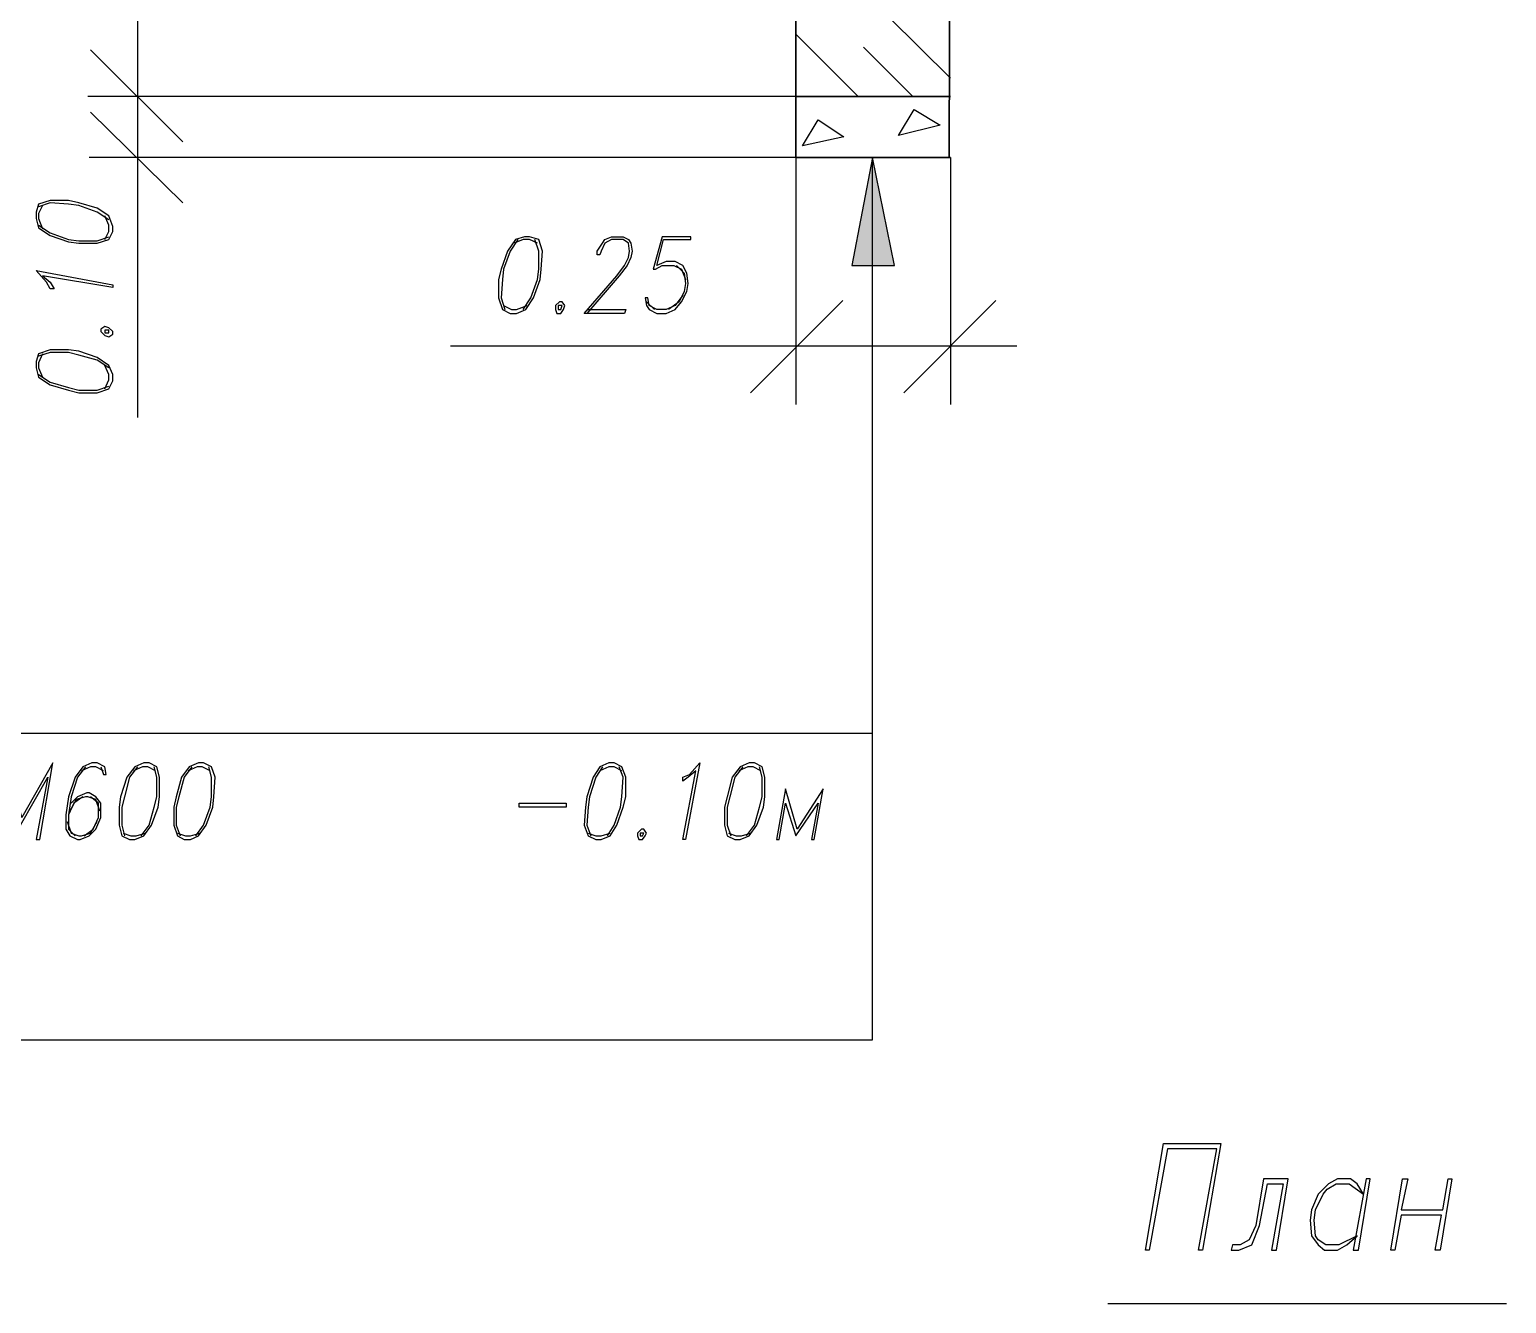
# Model space of a CAD drawing. Header units: millimetres. Extents: x 4241 to 6572, y 870 to 1291.
# Drawn here: x 5119.06 to 5167.19, y 1079.79 to 1121.3 of the extents above; entities that cross this region are included whole.
import ezdxf

# ---------------------------------------------------------------- set-up
doc = ezdxf.new("R2010")
doc.units = ezdxf.units.MM
doc.layers.add('PDF _0', color=7, linetype='Continuous')

msp = doc.modelspace()

# ---------------------------------------------------------------- linework, layer by layer
at = {"layer": 'PDF _0', "color": 5, "lineweight": 25}
for points in [[(5122.5732, 1136.6049), (5122.5732, 1108.6639)], [(5121.0492, 1120.6447), (5124.0549, 1117.6389)], [(5146.069, 1119.1206), (5120.9645, 1119.1206)], [(5121.0492, 1118.6126), (5124.0549, 1115.6492)], [(5146.069, 1117.1309), (5121.0068, 1117.1309)], [(5144.037, 1117.1309), (5144.037, 1109.0873)], [(5149.0748, 1117.1309), (5149.0748, 1109.0873)], [(5121.6419, 1115.0988), (5121.2608, 1115.3528), (5120.6682, 1115.5645), (5120.3295, 1115.6069), (5119.7368, 1115.6492), (5119.3558, 1115.5222)], [(5119.4828, 1115.5645), (5119.3558, 1115.3105), (5119.3558, 1115.1412), (5119.4828, 1114.8025)], [(5119.3558, 1114.9295), (5119.7368, 1114.6755), (5120.3295, 1114.4638), (5120.6682, 1114.4215), (5121.2608, 1114.4215), (5121.6419, 1114.5485)], [(5121.5149, 1114.4638), (5121.6419, 1114.7178), (5121.6419, 1114.9295), (5121.5149, 1115.2258)], [(5134.9773, 1114.4638), (5134.7233, 1114.0828), (5134.5116, 1113.4901), (5134.4693, 1113.1514), (5134.427, 1112.5587), (5134.554, 1112.1777)], [(5135.6123, 1114.3368), (5135.3583, 1114.4638), (5135.1467, 1114.4638), (5134.8503, 1114.3368)], [(5135.1467, 1112.1777), (5135.4007, 1112.5587), (5135.6123, 1113.1514), (5135.6547, 1113.4901), (5135.6547, 1114.0828), (5135.5277, 1114.4638)], [(5137.2211, 1112.1777), (5138.4911, 1112.1777), (5138.4488, 1112.0507), (5137.1364, 1112.0507), (5138.1948, 1113.2784), (5138.4488, 1113.6171), (5138.5758, 1113.8711), (5138.6181, 1114.0828), (5138.5758, 1114.3368), (5138.4064, 1114.4638), (5138.0254, 1114.4638), (5137.8138, 1114.3368), (5137.6868, 1114.0828), (5137.6444, 1113.9558), (5137.5597, 1113.9558), (5137.5597, 1114.0828), (5137.7291, 1114.3368), (5137.8138, 1114.4638), (5138.0254, 1114.5485), (5138.4064, 1114.5485), (5138.5758, 1114.4638), (5138.6605, 1114.3368), (5138.7028, 1114.0828), (5138.6605, 1113.8711), (5138.5334, 1113.6171), (5138.2794, 1113.2784), (5137.2211, 1112.0507)], [(5140.3538, 1112.6434), (5140.0998, 1112.3047), (5139.8035, 1112.1777), (5139.5071, 1112.1777), (5139.2531, 1112.3047), (5139.2108, 1112.5587), (5139.1261, 1112.5587), (5139.1685, 1112.3047), (5139.2531, 1112.1777), (5139.5071, 1112.0507), (5139.8035, 1112.0507), (5140.0998, 1112.1777), (5140.3115, 1112.4317), (5140.4808, 1112.7704), (5140.5232, 1113.0244), (5140.4808, 1113.3631), (5140.3538, 1113.6171), (5140.0998, 1113.7441), (5139.8035, 1113.7441), (5139.5071, 1113.6171), (5139.7188, 1114.4638), (5140.6079, 1114.4638), (5140.6079, 1114.5485), (5139.6765, 1114.5485), (5139.3801, 1113.4901), (5139.4648, 1113.4901), (5139.6765, 1113.6171), (5140.0575, 1113.6171), (5140.3115, 1113.4901), (5140.4385, 1113.1514)], [(5140.1422, 1113.6171), (5140.3962, 1113.3631), (5140.4385, 1113.0244), (5140.3962, 1112.7704), (5140.2268, 1112.4317), (5139.8882, 1112.1777)], [(5139.4225, 1112.1777), (5139.1685, 1112.4317)], [(5142.5553, 1109.4683), (5145.561, 1112.4741)], [(5147.5508, 1109.4683), (5150.5565, 1112.4741)], [(5134.5116, 1112.3047), (5134.7656, 1112.1777), (5134.935, 1112.1777), (5135.2737, 1112.3047)], [(5132.7759, 1110.9924), (5151.2339, 1110.9924)], [(5121.6419, 1110.2727), (5121.2608, 1110.5267), (5120.6682, 1110.696), (5120.3295, 1110.7807), (5119.7368, 1110.7807), (5119.3558, 1110.6537)], [(5119.4828, 1110.7383), (5119.3558, 1110.442), (5119.3558, 1110.2727), (5119.4828, 1109.9763)], [(5119.3558, 1110.061), (5119.7368, 1109.807), (5120.3295, 1109.6376), (5120.6682, 1109.553), (5121.2608, 1109.553), (5121.6419, 1109.68)], [(5121.5149, 1109.5953), (5121.6419, 1109.8917), (5121.6419, 1110.061), (5121.5149, 1110.3573)]]:
    msp.add_lwpolyline(points, dxfattribs=at)
at = {"layer": 'PDF _0', "lineweight": 30}
for points in [[(5149.0325, 1117.1309), (5149.0748, 1132.1174), (5149.0748, 1136.1392)], [(5149.0748, 1117.1309), (5144.037, 1117.1309), (5144.037, 1131.1437), (5146.069, 1135.1232), (5147.8048, 1135.1232)], [(5144.037, 1119.1206), (5149.0748, 1119.1206)]]:
    msp.add_lwpolyline(points, dxfattribs=at)
at = {"layer": 'PDF _0', "lineweight": 25}
for points in [[(5149.0748, 1119.7133), (5144.037, 1124.7088)], [(5146.069, 1119.1206), (5144.037, 1121.1527)], [(5147.8471, 1119.1206), (5146.2384, 1120.7294)], [(5076.132, 1088.3856), (5146.5347, 1088.3856), (5146.5347, 1117.1309)], [(5076.132, 1098.3766), (5146.5347, 1098.3766)], [(5121.3879, 1097.2759), (5121.4725, 1097.0219), (5121.5572, 1097.0219), (5121.5149, 1097.2759), (5121.2608, 1097.4029), (5121.0915, 1097.4029), (5120.7952, 1097.2759), (5120.5412, 1096.9372), (5120.3295, 1096.3022), (5120.2448, 1095.7095), (5120.2448, 1095.2438), (5120.3718, 1095.0321), (5120.6258, 1094.9051), (5120.7105, 1094.9051), (5121.0068, 1095.0321), (5121.2185, 1095.2438), (5121.3879, 1095.6248), (5121.3879, 1095.7095), (5121.3879, 1096.0905), (5121.2185, 1096.3022), (5121.0068, 1096.4292), (5120.9222, 1096.4292), (5120.6258, 1096.3022), (5120.4142, 1096.0905)], [(5120.8798, 1097.2759), (5120.6258, 1096.9372), (5120.4142, 1096.3022), (5120.3295, 1095.7095), (5120.3295, 1095.2438), (5120.5412, 1095.0321)], [(5121.4725, 1097.1489), (5121.2185, 1097.2759), (5121.0492, 1097.2759), (5120.7528, 1097.1489)], [(5122.5732, 1097.2759), (5122.3192, 1096.9372), (5122.1499, 1096.3022), (5122.0652, 1095.9635), (5122.0652, 1095.3708), (5122.1499, 1095.0321)], [(5123.1659, 1097.1489), (5122.9119, 1097.2759), (5122.7426, 1097.2759), (5122.4462, 1097.1489)], [(5122.7002, 1095.0321), (5122.9542, 1095.3708), (5123.1236, 1095.9635), (5123.2082, 1096.3022), (5123.2082, 1096.9372), (5123.1236, 1097.2759)], [(5124.3513, 1097.2759), (5124.0973, 1096.9372), (5123.9279, 1096.3022), (5123.8433, 1095.9635), (5123.8433, 1095.3708), (5123.9703, 1095.0321)], [(5124.944, 1097.1489), (5124.69, 1097.2759), (5124.5206, 1097.2759), (5124.2243, 1097.1489)], [(5124.4783, 1095.0321), (5124.7323, 1095.3708), (5124.944, 1095.9635), (5124.9863, 1096.3022), (5124.9863, 1096.9372), (5124.9016, 1097.2759)], [(5137.7291, 1097.2759), (5137.5174, 1096.9372), (5137.3057, 1096.3022), (5137.2634, 1095.9635), (5137.2211, 1095.3708), (5137.3481, 1095.0321)], [(5138.3641, 1097.1489), (5138.1101, 1097.2759), (5137.9408, 1097.2759), (5137.6444, 1097.1489)], [(5137.8984, 1095.0321), (5138.1101, 1095.3708), (5138.3218, 1095.9635), (5138.3641, 1096.3022), (5138.4064, 1096.9372), (5138.2794, 1097.2759)], [(5142.3012, 1097.2759), (5142.0472, 1096.9372), (5141.8779, 1096.3022), (5141.7932, 1095.9635), (5141.7932, 1095.3708), (5141.9202, 1095.0321)], [(5142.8939, 1097.1489), (5142.6399, 1097.2759), (5142.4706, 1097.2759), (5142.1742, 1097.1489)], [(5142.4282, 1095.0321), (5142.6823, 1095.3708), (5142.8516, 1095.9635), (5142.9363, 1096.3022), (5142.9363, 1096.9372), (5142.8516, 1097.2759)], [(5120.7952, 1096.3022), (5120.4988, 1096.0905), (5120.3295, 1095.7095)], [(5121.3455, 1095.8365), (5121.2185, 1096.2175), (5120.9645, 1096.3022), (5120.8798, 1096.3022), (5120.5835, 1096.2175), (5120.3718, 1095.8365)], [(5120.8375, 1095.0321), (5121.1338, 1095.2438), (5121.3032, 1095.6248), (5121.3032, 1095.7095), (5121.3032, 1096.0905), (5121.0492, 1096.3022)], [(5120.2871, 1095.4978), (5120.4142, 1095.1168), (5120.6682, 1095.0321), (5120.7528, 1095.0321), (5121.0492, 1095.1168), (5121.2608, 1095.4978)], [(5122.1075, 1095.1168), (5122.3616, 1095.0321), (5122.5309, 1095.0321), (5122.8272, 1095.1168)], [(5123.8856, 1095.1168), (5124.1396, 1095.0321), (5124.309, 1095.0321), (5124.6053, 1095.1168)], [(5137.2634, 1095.1168), (5137.5174, 1095.0321), (5137.6868, 1095.0321), (5137.9831, 1095.1168)], [(5141.8356, 1095.1168), (5142.0896, 1095.0321), (5142.2589, 1095.0321), (5142.5553, 1095.1168)], [(5154.1973, 1079.7916), (5167.1941, 1079.7916)]]:
    msp.add_lwpolyline(points, dxfattribs=at)
for points in [[(5147.8894, 1118.6973), (5148.7361, 1118.1893), (5147.3814, 1117.8506)], [(5145.6034, 1117.8083), (5144.2486, 1117.5119), (5144.7567, 1118.3586)], [(5119.2711, 1094.9051), (5119.3981, 1094.9051), (5119.8215, 1097.4029), (5118.8054, 1095.6248), (5118.3821, 1097.4029), (5117.9587, 1094.9051), (5118.0434, 1094.9051), (5118.3821, 1096.9372), (5118.7631, 1095.3708), (5119.6521, 1096.9372)], [(5122.7849, 1097.4029), (5122.4886, 1097.2759), (5122.2345, 1096.9372), (5122.0229, 1096.3022), (5121.9805, 1095.9635), (5121.9805, 1095.3708), (5122.0652, 1095.0321), (5122.3192, 1094.9051), (5122.4886, 1094.9051), (5122.7849, 1095.0321), (5123.0389, 1095.3708), (5123.2506, 1095.9635), (5123.2929, 1096.3022), (5123.2929, 1096.9372), (5123.2082, 1097.2759), (5122.9542, 1097.4029)], [(5124.563, 1097.4029), (5124.2666, 1097.2759), (5124.0126, 1096.9372), (5123.8433, 1096.3022), (5123.7586, 1095.9635), (5123.7586, 1095.3708), (5123.8856, 1095.0321), (5124.0973, 1094.9051), (5124.309, 1094.9051), (5124.563, 1095.0321), (5124.817, 1095.3708), (5125.0286, 1095.9635), (5125.071, 1096.3022), (5125.1133, 1096.9372), (5124.9863, 1097.2759), (5124.7323, 1097.4029)], [(5137.9408, 1097.4029), (5137.6444, 1097.2759), (5137.4327, 1096.9372), (5137.2211, 1096.3022), (5137.1787, 1095.9635), (5137.1364, 1095.3708), (5137.2634, 1095.0321), (5137.5174, 1094.9051), (5137.6868, 1094.9051), (5137.9831, 1095.0321), (5138.1948, 1095.3708), (5138.4064, 1095.9635), (5138.4911, 1096.3022), (5138.4911, 1096.9372), (5138.3641, 1097.2759), (5138.1101, 1097.4029)], [(5140.4385, 1094.9051), (5140.3538, 1094.9051), (5140.7772, 1097.1489), (5140.5232, 1096.9372), (5140.3538, 1096.8102), (5140.3538, 1096.9372), (5140.5655, 1097.0219), (5140.9042, 1097.4029)], [(5142.5129, 1097.4029), (5142.2166, 1097.2759), (5141.9626, 1096.9372), (5141.7932, 1096.3022), (5141.7086, 1095.9635), (5141.7086, 1095.3708), (5141.7932, 1095.0321), (5142.0472, 1094.9051), (5142.2166, 1094.9051), (5142.5129, 1095.0321), (5142.7669, 1095.3708), (5142.9786, 1095.9635), (5143.0209, 1096.3022), (5143.0209, 1096.9372), (5142.9363, 1097.2759), (5142.6823, 1097.4029)], [(5143.4019, 1094.9051), (5143.4866, 1094.9051), (5143.6983, 1096.0905), (5144.037, 1095.0321), (5144.7567, 1096.0905), (5144.545, 1094.9051), (5144.6297, 1094.9051), (5144.926, 1096.5562), (5144.0793, 1095.2438), (5143.6983, 1096.5562)], [(5136.5437, 1095.9635), (5135.0197, 1095.9635), (5135.0197, 1096.0905), (5136.5437, 1096.0905)], [(5138.9991, 1095.2438), (5138.8721, 1095.1168), (5138.8721, 1095.0321), (5138.9145, 1094.9051), (5139.0415, 1094.9051), (5139.1261, 1095.0321), (5139.1685, 1095.1168), (5139.0838, 1095.2438)], [(5138.9568, 1095.1168), (5138.9568, 1095.0321), (5139.0415, 1095.0321), (5139.0838, 1095.1168)], [(5155.552, 1081.5273), (5155.425, 1081.5273), (5156.0177, 1084.9988), (5157.8805, 1084.9988), (5157.2878, 1081.5273), (5157.1608, 1081.5273), (5157.7534, 1084.8295), (5156.1447, 1084.8295)], [(5159.5315, 1081.5273), (5159.7008, 1081.5273), (5160.0819, 1083.8558), (5159.2775, 1083.8558), (5159.0235, 1082.3317), (5158.8118, 1081.866), (5158.5155, 1081.6967), (5158.2615, 1081.6967), (5158.2191, 1081.5273), (5158.4731, 1081.5273), (5158.8965, 1081.6967), (5159.1505, 1082.3317), (5159.4045, 1083.6864), (5159.9125, 1083.6864)], [(5162.3256, 1081.993), (5161.7329, 1081.6967), (5161.3096, 1081.6967), (5161.0556, 1081.866), (5160.9709, 1081.993), (5160.9286, 1082.501), (5160.9709, 1082.8397), (5161.2249, 1083.3477), (5161.3519, 1083.5171), (5161.6482, 1083.6864), (5162.0716, 1083.6864), (5162.5373, 1083.3477), (5162.3256, 1083.6864), (5162.1139, 1083.8558), (5161.6906, 1083.8558), (5161.3942, 1083.6864), (5161.0556, 1083.3477), (5160.8439, 1082.8397), (5160.8016, 1082.501), (5160.8439, 1081.993), (5161.0556, 1081.6967), (5161.2672, 1081.5273), (5161.6906, 1081.5273), (5161.9869, 1081.6967)], [(5162.3679, 1081.5273), (5162.749, 1083.8558), (5162.6219, 1083.8558), (5162.1986, 1081.5273)], [(5163.5533, 1081.5273), (5163.4263, 1081.5273), (5163.8073, 1083.8558), (5163.9767, 1083.8558), (5163.765, 1082.8397), (5165.1197, 1082.8397), (5165.289, 1083.8558), (5165.416, 1083.8558), (5165.035, 1081.5273), (5164.8657, 1081.5273), (5165.0774, 1082.6704), (5163.765, 1082.6704)]]:
    msp.add_lwpolyline(points, close=True, dxfattribs=at)
at = {"layer": 'PDF _0', "color": 5, "lineweight": 25}
for points in [[(5145.8574, 1113.6171), (5147.2544, 1113.6171), (5146.5347, 1117.1309)], [(5119.2711, 1115.1412), (5119.3558, 1114.8448), (5119.7368, 1114.5908), (5120.3295, 1114.3791), (5120.6682, 1114.3368), (5121.2608, 1114.3368), (5121.6419, 1114.4638), (5121.7689, 1114.7178), (5121.7689, 1114.8872), (5121.6419, 1115.2258), (5121.2608, 1115.4798), (5120.6682, 1115.6492), (5120.3295, 1115.7339), (5119.7368, 1115.7339), (5119.3558, 1115.6069), (5119.2711, 1115.3528)], [(5135.189, 1114.5485), (5134.8927, 1114.4638), (5134.6386, 1114.0828), (5134.427, 1113.4901), (5134.3423, 1113.1514), (5134.3423, 1112.5587), (5134.4693, 1112.1777), (5134.7233, 1112.0507), (5134.935, 1112.0507), (5135.2313, 1112.1777), (5135.4853, 1112.5587), (5135.697, 1113.1514), (5135.7393, 1113.4901), (5135.7817, 1114.0828), (5135.6547, 1114.4638), (5135.3583, 1114.5485)], [(5121.7689, 1112.9821), (5121.7689, 1112.8974), (5119.4828, 1113.2784), (5119.7368, 1113.0668), (5119.8638, 1112.8551), (5119.7368, 1112.8551), (5119.6098, 1113.0668), (5119.2711, 1113.4478)], [(5136.332, 1112.4317), (5136.205, 1112.3047), (5136.205, 1112.1777), (5136.2474, 1112.0507), (5136.3744, 1112.0507), (5136.459, 1112.1777), (5136.5014, 1112.3047), (5136.4167, 1112.4317)], [(5136.2897, 1112.3047), (5136.2897, 1112.1777), (5136.3744, 1112.1777), (5136.4167, 1112.3047)], [(5121.3879, 1111.458), (5121.5149, 1111.331), (5121.6419, 1111.2887), (5121.7689, 1111.3734), (5121.7689, 1111.458), (5121.6419, 1111.585), (5121.5149, 1111.6274), (5121.3879, 1111.5427)], [(5121.5149, 1111.4157), (5121.6419, 1111.4157), (5121.6419, 1111.5004), (5121.5149, 1111.5004)], [(5119.2711, 1110.2727), (5119.3558, 1109.9763), (5119.7368, 1109.7223), (5120.3295, 1109.553), (5120.6682, 1109.4683), (5121.2608, 1109.4683), (5121.6419, 1109.5953), (5121.7689, 1109.8493), (5121.7689, 1110.061), (5121.6419, 1110.3573), (5121.2608, 1110.6113), (5120.6682, 1110.823), (5120.3295, 1110.8654), (5119.7368, 1110.8654), (5119.3558, 1110.7383), (5119.2711, 1110.4843)]]:
    msp.add_lwpolyline(points, close=True, dxfattribs=at)
at = {"layer": 'PDF _0', "color": 5, "transparency": 33554559}
for points in [[(5146.5347, 1117.1309), (5146.5347, 1113.6171), (5145.8574, 1113.6171)], [(5147.2544, 1113.6171), (5146.5347, 1117.1309), (5146.5347, 1113.6171)]]:
    msp.add_solid(points, dxfattribs=at)

doc.saveas('drawing.dxf')
